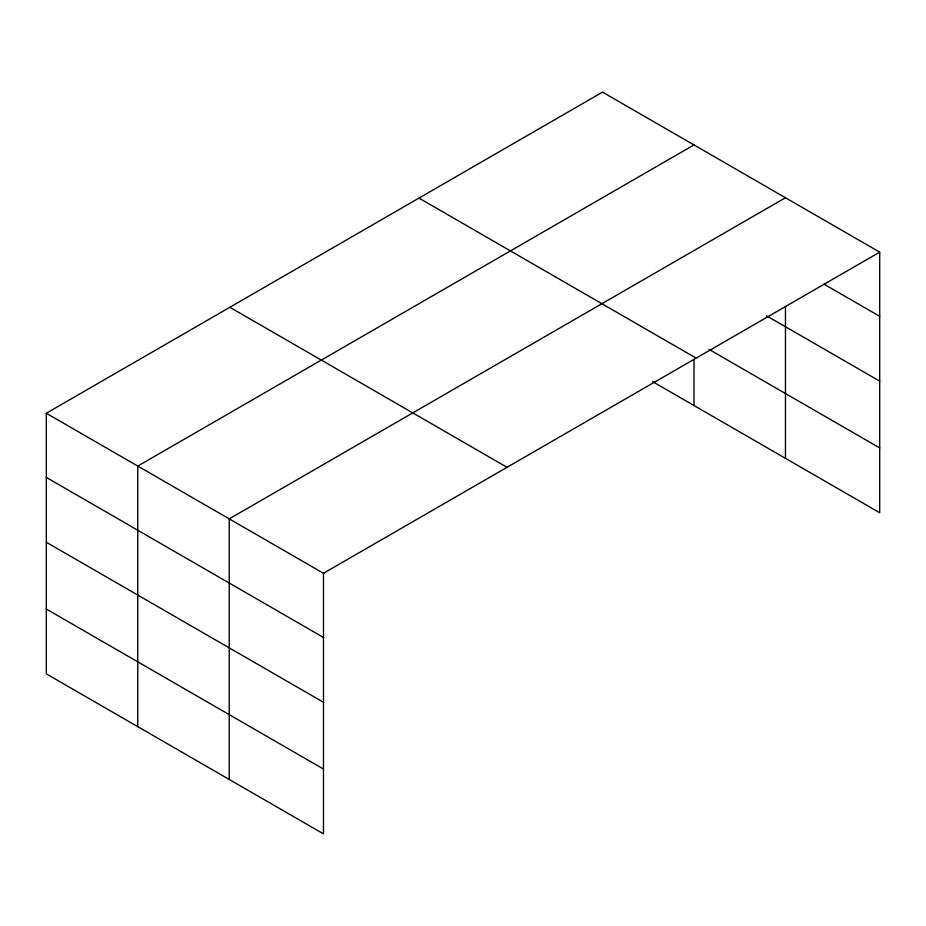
<?xml version="1.0" encoding="UTF-8"?>
<svg xmlns="http://www.w3.org/2000/svg" width="926" height="926" viewBox="0 0 926 926"><rect width="100%" height="100%" fill="white"/><g stroke="black" fill="none" stroke-linecap="round" stroke-linejoin="round"><path stroke-width="1.39" d="M785.456 306.564L785.456 458.335M652.645 381.651L879.7 512.749L879.7 252.15L602.525 92.125L46.3 413.251L46.3 673.85L323.475 833.875L323.475 573.287L46.3 413.251M693.991 144.931L137.766 466.067L137.766 726.655M785.456 197.736L229.243 518.873L229.243 779.472M323.475 573.287L879.7 252.15M823.897 284.108L879.7 316.322M766.659 315.882L879.7 381.142M709.027 349.391L879.7 447.929M418.969 198.095L696.144 358.119M229.856 307.282L507.031 467.306M46.3 477.422L323.475 637.458M46.3 542.242L323.475 702.278M46.3 609.03L323.475 769.055M693.991 359.438L693.991 405.53"/></g></svg>
